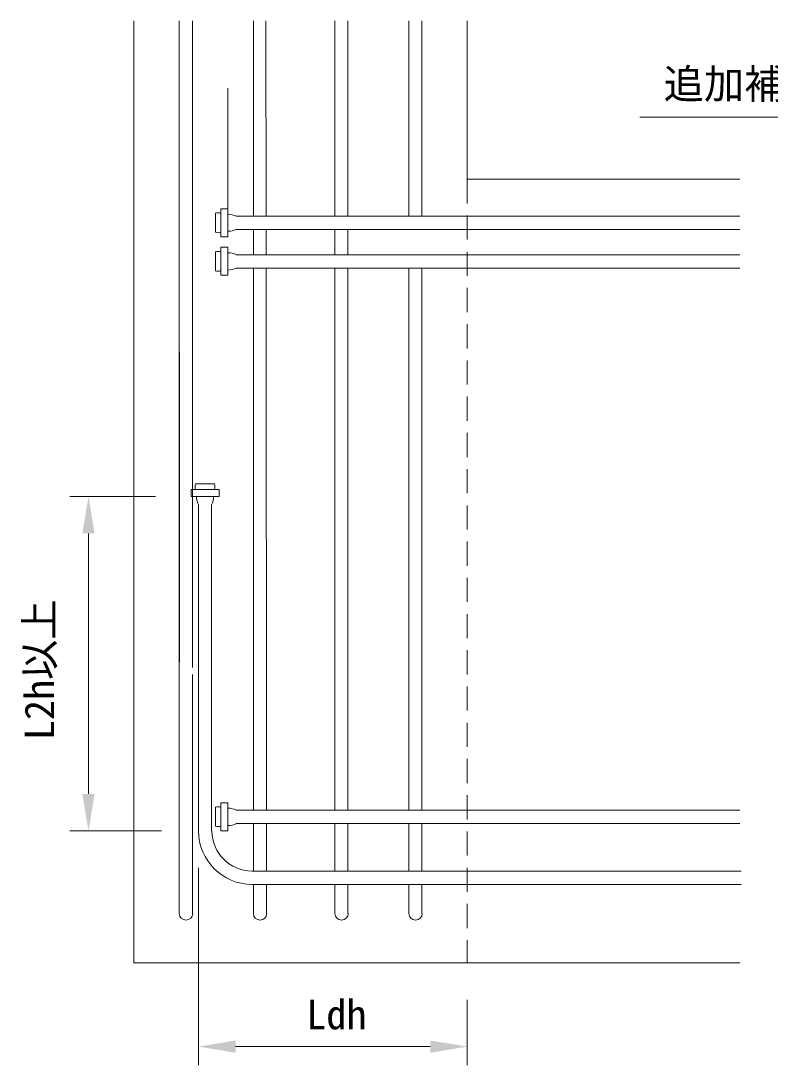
# Model space of a CAD drawing. Units: millimetres, scale not verified. Extents: x -25255 to 25671, y -15462 to 18552.
# Drawn here: x -19827 to -16108, y -8723 to -3536 of the extents above; entities that cross this region are included whole.
import ezdxf
from ezdxf.enums import TextEntityAlignment as Align

# ---------------------------------------------------------------- set-up
doc = ezdxf.new("R2010")
doc.units = ezdxf.units.MM
doc.header["$LTSCALE"] = 100
doc.linetypes.add('DASHED1', pattern=[1.8, 1.2, -0.6])
doc.linetypes.add('DASHED_SPACED', pattern=[12, 6, -6])
doc.layers.add('C-2_メモ', color=7, linetype='Continuous', lineweight=18)
doc.layers.add('C-7', color=7, linetype='Continuous', lineweight=18)
doc.styles.add('ＭＳ ゴシック', font='')
doc.styles.get('ＭＳ ゴシック').set_extended_font_data('MS Gothic')

msp = doc.modelspace()

# ---------------------------------------------------------------- linework, layer by layer
at = {"layer": 'C-2_メモ'}
for p, q in [((-19159.9, -5898.2), (-19583.9, -5898.2)), ((-19492, -6082.1), (-19492, -7376.2)), ((-19129.2, -7560), (-19583.9, -7560)), ((-18945.4, -7743.9), (-18945.4, -8723.3)), ((-17611.3, -8398.5), (-17611.3, -8723.3)), ((-17795.1, -8631.4), (-18761.5, -8631.4))]:
    msp.add_line(p, q, dxfattribs=at)
for points in [[(-19522.6, -6082.1), (-19461.4, -6082.1), (-19492, -5898.2)], [(-19522.6, -7376.2), (-19461.4, -7376.2), (-19492, -7560)], [(-18761.5, -8600.8), (-18761.5, -8662), (-18945.4, -8631.4)], [(-17795.1, -8600.8), (-17795.1, -8662), (-17611.3, -8631.4)]]:
    msp.add_solid(points, dxfattribs=at)
at = {"layer": 'C-7', "color": 5}
for p, q in [((-19265.9, -3535.6), (-19265.9, -8214.7)), ((-17611.3, -3535.6), (-17611.3, -4322.4)), ((-16257.8, -4322.4), (-17611.3, -4322.4)), ((-16257.8, -8214.7), (-19265.9, -8214.7))]:
    msp.add_line(p, q, dxfattribs=at)
at = {"layer": 'C-7', "color": 1}
for p, q in [((-19040.9, -7969.9), (-19040.9, -3535.6)), ((-18976.1, -6747.6), (-18976.1, -3535.6)), ((-18673.2, -4506.1), (-18673.2, -3535.6)), ((-18610.4, -4506.1), (-18611, -3535.6)), ((-18268.8, -4506.1), (-18268.8, -3535.6)), ((-18203.9, -4506.1), (-18203.9, -3535.6)), ((-17901.1, -4506.1), (-17901.1, -3535.6)), ((-17836.2, -4506.1), (-17836.2, -3535.6)), ((-18861.7, -4585.9), (-18861.7, -4491.2)), ((-18834.3, -4608.1), (-18834.3, -4469.1)), ((-18834.3, -4469.1), (-18799.5, -4469.1)), ((-18799.5, -4469.1), (-18799.5, -4608.1)), ((-18757.8, -4506.1), (-16257.8, -4506.1)), ((-18799.5, -4608.1), (-18834.3, -4608.1)), ((-18757.8, -4572.5), (-16257.8, -4572.5)), ((-18673.2, -4697.4), (-18673.2, -4572.5)), ((-18610.3, -4697.4), (-18610.4, -4572.5)), ((-18268.8, -4697.4), (-18268.8, -4572.5)), ((-18203.9, -4697.4), (-18203.9, -4572.5)), ((-18834.3, -4799.4), (-18834.3, -4660.4)), ((-18834.3, -4660.4), (-18799.5, -4660.4)), ((-18799.5, -4660.4), (-18799.5, -4799.4)), ((-18861.7, -4777.2), (-18861.7, -4682.5)), ((-18757.8, -4697.4), (-16257.8, -4697.4)), ((-18757.8, -4763.8), (-16257.8, -4763.8)), ((-18673.2, -7456.7), (-18673.2, -4763.8)), ((-18608.5, -7456.7), (-18610.2, -4763.8)), ((-18268.8, -7456.7), (-18268.8, -4763.8)), ((-18203.9, -7456.7), (-18203.9, -4763.8)), ((-17901.1, -7456.7), (-17901.1, -4763.8)), ((-17836.2, -7456.7), (-17836.2, -4763.8)), ((-18799.5, -4799.4), (-18834.3, -4799.4)), ((-19040.7, -6720.2), (-19040.7, -5179.2)), ((-18866, -5836.1), (-18960.7, -5836.1)), ((-18982.8, -5863.5), (-18982.8, -5898.2)), ((-18843.8, -5863.5), (-18982.8, -5863.5)), ((-18982.8, -5898.2), (-18843.8, -5898.2)), ((-18843.8, -5898.2), (-18843.8, -5863.5)), ((-18945.4, -7560), (-18945.4, -5940.6)), ((-18880.7, -7560), (-18880.7, -5939.6)), ((-18976.1, -7969.9), (-18976.1, -6782.4)), ((-18861.7, -7536.5), (-18861.7, -7441.8)), ((-18834.3, -7419.7), (-18799.5, -7419.7)), ((-18834.3, -7558.7), (-18834.3, -7419.7)), ((-18799.5, -7419.7), (-18799.5, -7558.7)), ((-18757.8, -7456.7), (-16257.8, -7456.7)), ((-18799.5, -7558.7), (-18834.3, -7558.7)), ((-18757.8, -7523.1), (-16257.8, -7523.1)), ((-18673.2, -7759.2), (-18673.2, -7523.1)), ((-18608.3, -7759.2), (-18608.4, -7523.1)), ((-18268.8, -7759.2), (-18268.8, -7523.1)), ((-18203.9, -7759.2), (-18203.9, -7523.1)), ((-17901.1, -7759.2), (-17901.1, -7523.1)), ((-17836.2, -7759.2), (-17836.2, -7523.1)), ((-18680.2, -7759.2), (-17802.1, -7759.2)), ((-17879.7, -7759.2), (-16250.4, -7759.2)), ((-17802.1, -7825.6), (-18680, -7825.6)), ((-18673.2, -7969.9), (-18673.2, -7825.6)), ((-18608.1, -7969.9), (-18608.2, -7825.6)), ((-18268.8, -7969.9), (-18268.8, -7825.6)), ((-18203.9, -7969.9), (-18203.9, -7825.6)), ((-17901.1, -7969.9), (-17901.1, -7825.6)), ((-17879.7, -7825.6), (-16250.4, -7825.6)), ((-17836.2, -7969.9), (-17836.2, -7825.6))]:
    msp.add_line(p, q, dxfattribs=at)
at = {"layer": 'C-7', "color": 5, "linetype": 'DASHED_SPACED'}
msp.add_line((-18799.5, -4469.1), (-18799.5, -3535.6), dxfattribs=at)
at = {"layer": 'C-7'}
msp.add_line((-15069.8, -4013.5), (-16754.2, -4013.5), dxfattribs=at)
at = {"layer": 'C-7', "color": 5, "linetype": 'DASHED1'}
msp.add_line((-17611.3, -4322.4), (-17611.3, -8214.7), dxfattribs=at)
at = {"layer": 'C-7', "color": 1}
for centre, radius, start, end in [((-18849, -4528.8), 39.7, 68.2389, 108.618), ((-18797, -4582.2), 85.6, 62.7277, 91.6466), ((-18849, -4548.3), 39.7, 251.382, 291.7611), ((-18797, -4494.9), 85.6, 268.3533, 297.2723), ((-18849, -4720.2), 39.7, 68.2389, 108.618), ((-18797, -4773.6), 85.6, 62.7277, 91.6466), ((-18797, -4687.7), 85.6, 268.3533, 297.2723), ((-18849, -4739.6), 39.7, 251.382, 291.7611), ((-18923, -5848.8), 39.7, 161.382, 201.7611), ((-18903.6, -5848.8), 39.7, 338.2389, 18.618), ((-18869.6, -5900.7), 85.6, 178.3534, 207.7885), ((-18957, -5900.7), 85.6, 332.7277, 1.6466), ((-18849, -7479.4), 39.7, 68.2389, 108.618), ((-18797, -7532.8), 85.6, 62.7277, 91.6466), ((-18679.8, -7560), 265.6, 180, 270), ((-18679.8, -7560), 199.2, 180, 270), ((-18849, -7498.9), 39.7, 251.382, 291.7611), ((-18797, -7447), 85.6, 268.3533, 297.2723), ((-19007.6, -7969.9), 33.3, 180, 0), ((-18639.9, -7969.9), 33.3, 180, 0), ((-18235.5, -7969.9), 33.3, 180, 0), ((-17867.8, -7969.9), 33.3, 180, 0)]:
    msp.add_arc(centre, radius, start, end, dxfattribs=at)

# ---------------------------------------------------------------- texts
at = {"layer": 'C-2_メモ', "style": 'ＭＳ ゴシック'}
for s, p in [('追加補強筋を配置', (-16635.9, -3966)), ('Ldh', (-18410.9, -8588.9))]:
    msp.add_text(s, height=146.6, dxfattribs=at).set_placement(p, align=Align.BOTTOM_LEFT)
msp.add_text('L2h以上', height=146.6, rotation=90, dxfattribs=at).set_placement((-19618.5, -7108.9), align=Align.BOTTOM_LEFT)

doc.saveas('drawing.dxf')
